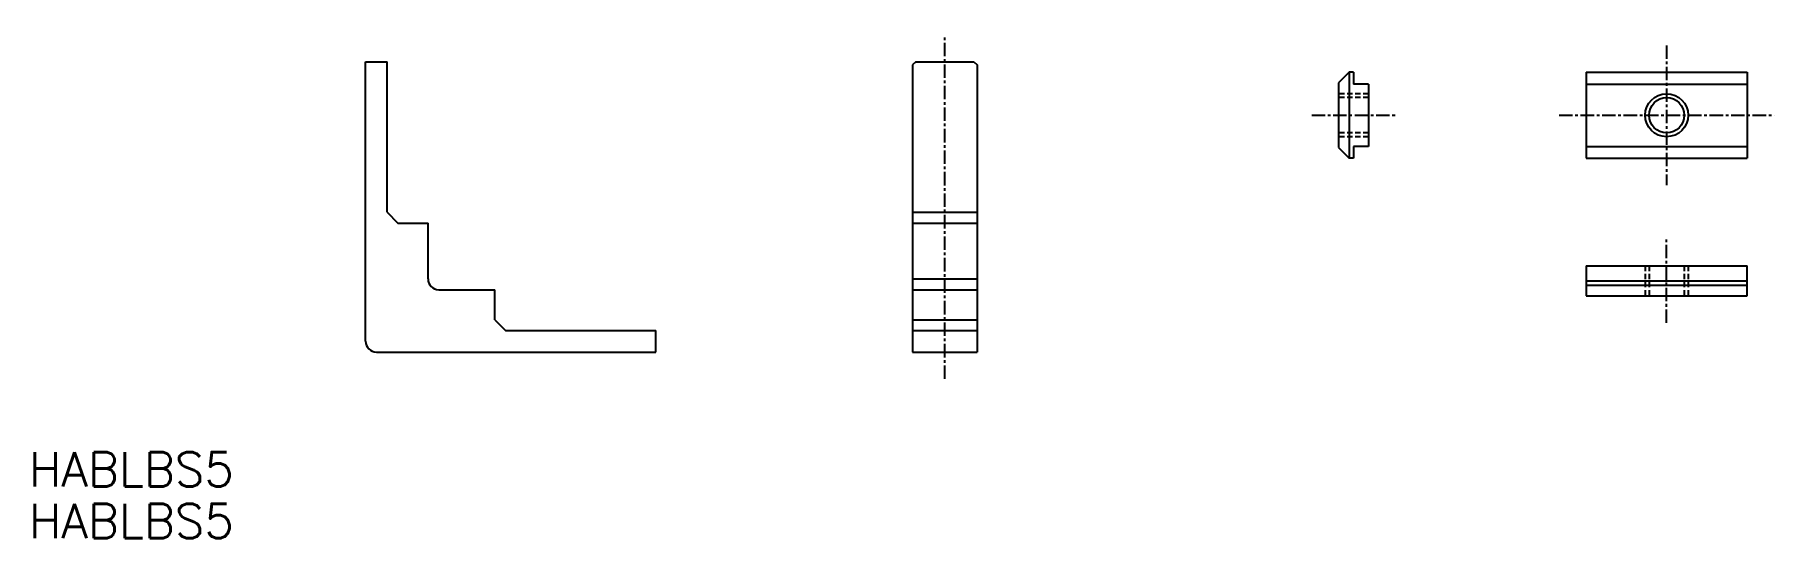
# Model space of a CAD drawing. Extents: x -31 to 131, y -17 to 30.
import ezdxf

# ---------------------------------------------------------------- set-up
doc = ezdxf.new("R2010")
doc.units = 0
doc.linetypes.add('CENTER', pattern=[2, 1.25, -0.25, 0.25, -0.25])
doc.linetypes.add('DASHED', pattern=[0.75, 0.5, -0.25])
doc.layers.get('0').update_dxf_attribs({"linetype": 'CONTINUOUS'})
doc.layers.add('CENTER', color=1, linetype='CENTER')
doc.styles.get("Standard").update_dxf_attribs({"font": 'txt.shx', "bigfont": 'bigfont.shx'})

msp = doc.modelspace()

# ---------------------------------------------------------------- linework, layer by layer
at = {"color": 7, "linetype": 'CONTINUOUS'}
for p, q in [((0, 1), (0, 27)), ((0, 27), (2, 27)), ((2, 13), (2, 27)), ((51.18, 27), (50.88, 26.7)), ((50.88, 26.7), (50.88, 0)), ((51.18, 27), (56.58, 27)), ((56.58, 27), (56.88, 26.7)), ((56.88, 26.7), (56.88, 0)), ((91.5, 26.02), (90.5, 25.02)), ((91.9, 26.02), (91.5, 26.02)), ((91.5, 26.02), (91.5, 18.02)), ((91.9, 26.02), (91.9, 24.92)), ((113.52, 26.02), (113.52, 18.02)), ((113.52, 26.02), (128.52, 26.02)), ((128.52, 26.02), (128.52, 18.02)), ((90.5, 25.02), (90.5, 19.02)), ((93.3, 24.92), (91.9, 24.92)), ((93.3, 24.92), (93.3, 19.12)), ((113.52, 24.92), (128.52, 24.92)), ((90.5, 19.02), (91.5, 18.02)), ((91.9, 18.02), (91.5, 18.02)), ((91.9, 19.12), (91.9, 18.02)), ((93.3, 19.12), (91.9, 19.12)), ((113.52, 19.12), (128.52, 19.12)), ((113.52, 18.02), (128.52, 18.02)), ((2, 13), (3, 12)), ((50.88, 13), (56.88, 13)), ((3, 12), (5.8, 12)), ((5.8, 6.8), (5.8, 12)), ((50.88, 12), (56.88, 12)), ((50.88, 6.8), (56.88, 6.8)), ((113.52, 8.02), (128.52, 8.02)), ((113.52, 8.02), (113.52, 5.22)), ((113.52, 6.62), (128.52, 6.62)), ((128.52, 5.22), (128.52, 8.02)), ((6.8, 5.8), (12, 5.8)), ((12, 3), (12, 5.8)), ((50.88, 5.8), (56.88, 5.8)), ((113.52, 6.22), (128.52, 6.22)), ((113.52, 5.22), (128.52, 5.22)), ((12, 3), (13, 2)), ((13, 2), (27, 2)), ((27, 0), (27, 2)), ((50.88, 3), (56.88, 3)), ((50.88, 2), (56.88, 2)), ((1, 0), (27, 0)), ((50.88, 0), (56.88, 0))]:
    msp.add_line(p, q, dxfattribs=at)
at = {"color": 3, "linetype": 'DASHED'}
for p, q in [((93.3, 24.02), (90.5, 24.02)), ((93.3, 23.66), (90.5, 23.66)), ((93.3, 20.38), (90.5, 20.38)), ((93.3, 20.02), (90.5, 20.02)), ((119.02, 8.02), (119.02, 5.22)), ((119.39, 8.02), (119.39, 5.22)), ((122.66, 8.02), (122.66, 5.22)), ((123.02, 8.02), (123.02, 5.22))]:
    msp.add_line(p, q, dxfattribs=at)
at = {"color": 3, "linetype": 'CONTINUOUS'}
msp.add_circle((121.02, 22.02), 2, dxfattribs=at)
at = {"color": 7, "linetype": 'CONTINUOUS'}
msp.add_circle((121.02, 22.02), 1.64, dxfattribs=at)
for centre in [(6.8, 6.8), (1, 1)]:
    msp.add_arc(centre, 1, 180, 270, dxfattribs=at)
at = {"layer": 'CENTER', "color": 1, "linetype": 'CENTER'}
for p, q in [((53.88, -2.5), (53.88, 29.5)), ((121.02, 28.52), (121.02, 15.52)), ((88, 22.02), (95.8, 22.02)), ((111.02, 22.02), (131.02, 22.02)), ((121.02, 2.72), (121.02, 10.52))]:
    msp.add_line(p, q, dxfattribs=at)

# ---------------------------------------------------------------- texts
at = {"color": 7, "linetype": 'CONTINUOUS'}
for p in [(-31.33, -12.5), (-31.33, -17.31)]:
    msp.add_text('HABLBS5', height=3.2, dxfattribs=at).set_placement(p)

doc.saveas('drawing.dxf')
